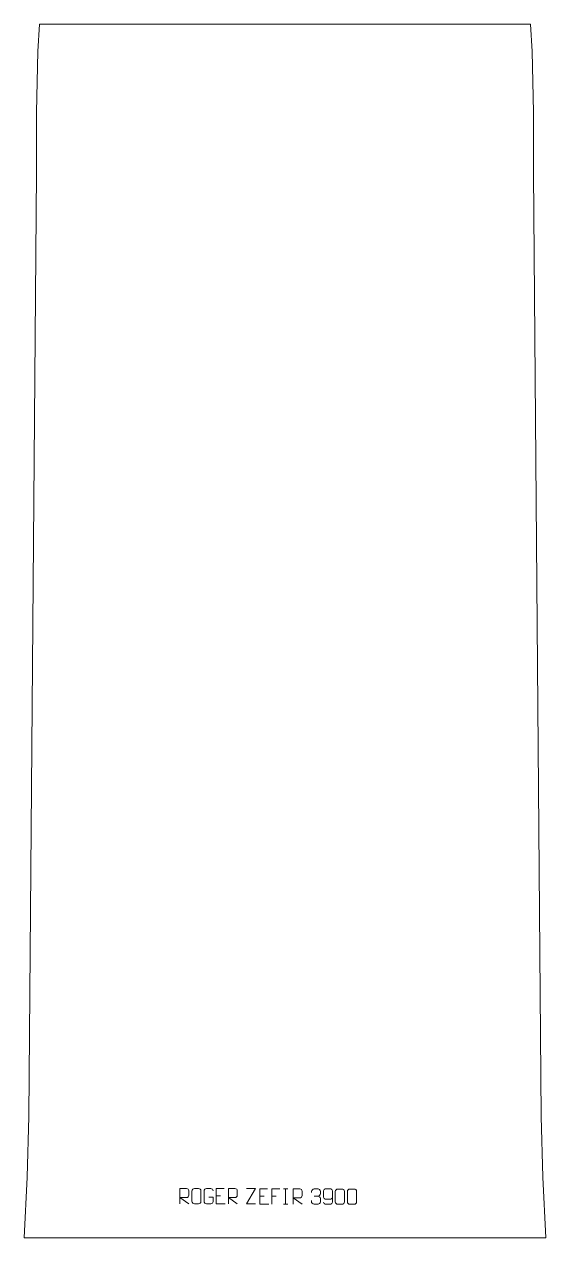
# Model space of a CAD drawing. Header units: millimetres. Extents: x -430 to 430, y -1327 to 672.
import ezdxf

# ---------------------------------------------------------------- set-up
doc = ezdxf.new("R2010")
doc.units = ezdxf.units.MM
doc.header["$MEASUREMENT"] = 0
doc.layers.add('layer 1', color=7, linetype='Continuous')

msp = doc.modelspace()

# ---------------------------------------------------------------- linework, layer by layer
at = {"layer": 'layer 1', "color": 242, "lineweight": 9}
msp.add_open_spline([(407.4995, 627.4996), (407.4995, 627.4996), (409.9999, 527.5004), (409.9999, 527.5004), (409.9999, 527.5004), (409.9999, 527.5004), (409.9999, 427.5), (409.9999, 427.5), (409.9999, 427.5), (409.9999, 427.5), (422.4999, -1127.499), (422.4999, -1127.499), (422.4999, -1127.499), (422.4999, -1127.499), (425.0003, -1227.4991), (425.0003, -1227.4991), (425.0003, -1227.4991), (425.0003, -1227.4991), (429.9998, -1327.4994), (429.9998, -1327.4994), (429.9998, -1327.4994), (429.9998, -1327.4994), (-429.9998, -1327.4994), (-429.9998, -1327.4994), (-429.9998, -1327.4994), (-429.9998, -1327.4994), (-424.9994, -1227.4991), (-424.9994, -1227.4991), (-424.9994, -1227.4991), (-424.9994, -1227.4991), (-422.499, -1127.499), (-422.499, -1127.499), (-422.499, -1127.499), (-422.499, -1127.499), (-409.999, 427.5), (-409.999, 427.5), (-409.999, 427.5), (-409.999, 427.5), (-409.999, 527.5004), (-409.999, 527.5004), (-409.999, 527.5004), (-409.999, 527.5004), (-407.4998, 627.4996), (-407.4998, 627.4996), (-407.4998, 627.4996), (-407.4998, 627.4996), (-405.025, 672.4998), (-405.025, 672.4998), (-405.025, 672.4998), (-405.025, 672.4998), (405.0247, 672.4998), (405.0247, 672.4998), (405.0247, 672.4998), (405.0247, 672.4998), (407.4995, 627.4996), (407.4995, 627.4996)], degree=3, knots=[0, 0, 0, 0, 0.066666667, 0.066666667, 0.066666667, 0.066666667, 0.133333333, 0.133333333, 0.133333333, 0.133333333, 0.2, 0.2, 0.2, 0.2, 0.266666667, 0.266666667, 0.266666667, 0.266666667, 0.333333333, 0.333333333, 0.333333333, 0.333333333, 0.4, 0.4, 0.4, 0.4, 0.466666667, 0.466666667, 0.466666667, 0.466666667, 0.533333333, 0.533333333, 0.533333333, 0.533333333, 0.6, 0.6, 0.6, 0.6, 0.666666667, 0.666666667, 0.666666667, 0.666666667, 0.733333333, 0.733333333, 0.733333333, 0.733333333, 0.8, 0.8, 0.8, 0.8, 0.866666667, 0.866666667, 0.866666667, 0.866666667, 1, 1, 1, 1], dxfattribs=at)
at = {"layer": 'layer 1', "color": 250, "lineweight": 9}
for points, knots in [([(-173.3009, -1271.457), (-173.3009, -1271.457), (-173.3009, -1246.5035), (-173.3009, -1246.5035), (-173.3009, -1246.5035), (-169.7061, -1246.5035), (-166.1106, -1246.5035), (-162.5154, -1246.5035), (-162.5154, -1246.5035), (-160.1901, -1246.5412), (-158.6328, -1248.0312), (-158.6369, -1250.3976), (-158.6369, -1250.3976), (-158.6373, -1252.4331), (-158.6373, -1255.4925), (-158.6369, -1257.5285), (-158.6369, -1257.5285), (-158.6434, -1259.404), (-160.4557, -1261.3458), (-162.4652, -1261.3649), (-162.4652, -1261.3649), (-162.4652, -1261.3649), (-173.3009, -1261.3649), (-173.3009, -1261.3649), (-173.3009, -1261.3649), (-173.3009, -1261.3649), (-158.6462, -1271.457), (-158.6462, -1271.457)], [0, 0, 0, 0, 0.125, 0.125, 0.125, 0.125, 0.25, 0.25, 0.25, 0.25, 0.375, 0.375, 0.375, 0.375, 0.5, 0.5, 0.5, 0.5, 0.625, 0.625, 0.625, 0.625, 0.75, 0.75, 0.75, 0.75, 1, 1, 1, 1]), ([(-149.4885, -1246.5038), (-147.1628, -1246.5038), (-144.8367, -1246.5038), (-142.5106, -1246.5038), (-142.5106, -1246.5038), (-140.564, -1246.4682), (-138.5726, -1247.9598), (-138.5459, -1250.3974), (-138.5459, -1250.3974), (-138.5463, -1256.1443), (-138.5463, -1261.8916), (-138.5459, -1267.6393), (-138.5459, -1267.6393), (-138.6857, -1269.9627), (-140.3629, -1271.4423), (-142.5106, -1271.4531), (-142.5106, -1271.4531), (-144.8425, -1271.4527), (-147.1744, -1271.4527), (-149.5059, -1271.4531), (-149.5059, -1271.4531), (-151.4309, -1271.5585), (-153.403, -1269.674), (-153.3918, -1267.6567), (-153.3918, -1267.6567), (-153.3915, -1261.8866), (-153.3915, -1256.1169), (-153.3918, -1250.3476), (-153.3918, -1250.3476), (-153.3876, -1248.2095), (-151.6409, -1246.4903), (-149.4885, -1246.5038)], [0, 0, 0, 0, 0.111111111, 0.111111111, 0.111111111, 0.111111111, 0.222222222, 0.222222222, 0.222222222, 0.222222222, 0.333333333, 0.333333333, 0.333333333, 0.333333333, 0.444444444, 0.444444444, 0.444444444, 0.444444444, 0.555555556, 0.555555556, 0.555555556, 0.555555556, 0.666666667, 0.666666667, 0.666666667, 0.666666667, 0.777777778, 0.777777778, 0.777777778, 0.777777778, 1, 1, 1, 1]), ([(-125.714, -1260.4713), (-125.714, -1260.4713), (-118.5459, -1260.4713), (-118.5459, -1260.4713), (-118.5459, -1260.4713), (-118.5459, -1260.4713), (-118.5459, -1267.6394), (-118.5459, -1267.6394), (-118.5459, -1267.6394), (-118.6856, -1269.9628), (-120.3628, -1271.4424), (-122.5106, -1271.4532), (-122.5106, -1271.4532), (-124.8424, -1271.4528), (-127.1744, -1271.4528), (-129.5059, -1271.4532), (-129.5059, -1271.4532), (-131.4308, -1271.5586), (-133.403, -1269.6741), (-133.3918, -1267.6568), (-133.3918, -1267.6568), (-133.3914, -1261.8867), (-133.3914, -1256.117), (-133.3918, -1250.3477), (-133.3918, -1250.3477), (-133.3876, -1248.2096), (-131.6408, -1246.4904), (-129.4885, -1246.5038), (-129.4885, -1246.5038), (-127.1628, -1246.5038), (-124.8367, -1246.5038), (-122.5106, -1246.5038), (-122.5106, -1246.5038), (-120.5639, -1246.4684), (-118.5725, -1247.9599), (-118.5459, -1250.3976)], [0, 0, 0, 0, 0.1, 0.1, 0.1, 0.1, 0.2, 0.2, 0.2, 0.2, 0.3, 0.3, 0.3, 0.3, 0.4, 0.4, 0.4, 0.4, 0.5, 0.5, 0.5, 0.5, 0.6, 0.6, 0.6, 0.6, 0.7, 0.7, 0.7, 0.7, 0.8, 0.8, 0.8, 0.8, 1, 1, 1, 1]), ([(-100.5279, -1246.5035), (-100.5279, -1246.5035), (-113.4018, -1246.5035), (-113.4018, -1246.5035), (-113.4018, -1246.5035), (-113.4018, -1246.5035), (-113.4018, -1271.4571), (-113.4018, -1271.4571), (-113.4018, -1271.4571), (-113.4018, -1271.4571), (-98.536, -1271.4571), (-98.536, -1271.4571)], [0, 0, 0, 0, 0.25, 0.25, 0.25, 0.25, 0.5, 0.5, 0.5, 0.5, 1, 1, 1, 1]), ([(-93.3009, -1271.457), (-93.3009, -1271.457), (-93.3009, -1246.5035), (-93.3009, -1246.5035), (-93.3009, -1246.5035), (-89.7061, -1246.5035), (-86.1106, -1246.5035), (-82.5154, -1246.5035), (-82.5154, -1246.5035), (-80.1901, -1246.5412), (-78.6328, -1248.0312), (-78.6369, -1250.3976), (-78.6369, -1250.3976), (-78.6373, -1252.4331), (-78.6373, -1255.4925), (-78.6369, -1257.5285), (-78.6369, -1257.5285), (-78.6434, -1259.404), (-80.4557, -1261.3458), (-82.4652, -1261.3649), (-82.4652, -1261.3649), (-82.4652, -1261.3649), (-93.3009, -1261.3649), (-93.3009, -1261.3649), (-93.3009, -1261.3649), (-93.3009, -1261.3649), (-78.6462, -1271.457), (-78.6462, -1271.457)], [0, 0, 0, 0, 0.125, 0.125, 0.125, 0.125, 0.25, 0.25, 0.25, 0.25, 0.375, 0.375, 0.375, 0.375, 0.5, 0.5, 0.5, 0.5, 0.625, 0.625, 0.625, 0.625, 0.75, 0.75, 0.75, 0.75, 1, 1, 1, 1]), ([(-48.6714, -1271.459), (-48.6714, -1271.459), (-63.2904, -1271.459), (-63.2904, -1271.459), (-63.2904, -1271.459), (-63.2904, -1271.459), (-48.6471, -1246.5016), (-48.6471, -1246.5016), (-48.6471, -1246.5016), (-48.6471, -1246.5016), (-63.2904, -1246.5016), (-63.2904, -1246.5016)], [0, 0, 0, 0, 0.25, 0.25, 0.25, 0.25, 0.5, 0.5, 0.5, 0.5, 1, 1, 1, 1]), ([(-28.6789, -1247.1006), (-28.6789, -1247.1006), (-41.5528, -1247.1006), (-41.5528, -1247.1006), (-41.5528, -1247.1006), (-41.5528, -1247.1006), (-41.5528, -1272.0542), (-41.5528, -1272.0542), (-41.5528, -1272.0542), (-41.5528, -1272.0542), (-26.687, -1272.0542), (-26.687, -1272.0542)], [0, 0, 0, 0, 0.25, 0.25, 0.25, 0.25, 0.5, 0.5, 0.5, 0.5, 1, 1, 1, 1]), ([(-8.6788, -1247.1006), (-8.6788, -1247.1006), (-21.5528, -1247.1006), (-21.5528, -1247.1006), (-21.5528, -1247.1006), (-21.5528, -1247.1006), (-21.5528, -1272.0542), (-21.5528, -1272.0542)], [0, 0, 0, 0, 0.333333333, 0.333333333, 0.333333333, 0.333333333, 1, 1, 1, 1]), ([(13.5522, -1272.0541), (13.5522, -1272.0541), (13.5522, -1247.1006), (13.5522, -1247.1006), (13.5522, -1247.1006), (17.147, -1247.1006), (20.7425, -1247.1006), (24.3377, -1247.1006), (24.3377, -1247.1006), (26.663, -1247.1383), (28.2203, -1248.6283), (28.2162, -1250.9947), (28.2162, -1250.9947), (28.2158, -1253.0302), (28.2158, -1256.0896), (28.2162, -1258.1256), (28.2162, -1258.1256), (28.2097, -1260.0011), (26.3974, -1261.9429), (24.3879, -1261.962), (24.3879, -1261.962), (24.3879, -1261.962), (13.5522, -1261.962), (13.5522, -1261.962), (13.5522, -1261.962), (13.5522, -1261.962), (28.2069, -1272.0541), (28.2069, -1272.0541)], [0, 0, 0, 0, 0.125, 0.125, 0.125, 0.125, 0.25, 0.25, 0.25, 0.25, 0.375, 0.375, 0.375, 0.375, 0.5, 0.5, 0.5, 0.5, 0.625, 0.625, 0.625, 0.625, 0.75, 0.75, 0.75, 0.75, 1, 1, 1, 1]), ([(43.537, -1252.7953), (43.537, -1252.7953), (43.537, -1250.9381), (43.537, -1250.9381), (43.537, -1250.9381), (43.5227, -1249.1962), (46.1872, -1247.0781), (48.2463, -1247.1008), (48.2463, -1247.1008), (50.3104, -1247.1008), (52.3744, -1247.1008), (54.4381, -1247.1008), (54.4381, -1247.1008), (56.6326, -1247.092), (58.2309, -1248.9388), (58.2753, -1250.8509), (58.2753, -1250.8509), (58.2749, -1252.286), (58.2749, -1253.7211), (58.2753, -1255.1566), (58.2753, -1255.1566), (58.2267, -1256.8101), (56.6241, -1259.0401), (54.4258, -1259.0301), (54.4258, -1259.0301), (56.6295, -1259.0413), (58.2375, -1260.8445), (58.2915, -1262.904), (58.2915, -1262.904), (58.2911, -1264.6887), (58.2911, -1266.4734), (58.2915, -1268.2585), (58.2915, -1268.2585), (58.3016, -1270.3199), (56.2467, -1272.083), (54.4258, -1272.0749), (54.4258, -1272.0749), (52.3605, -1272.0746), (50.2953, -1272.0746), (48.2297, -1272.0749), (48.2297, -1272.0749), (46.0611, -1272.0634), (43.5301, -1269.6632), (43.5115, -1268.2014), (43.5115, -1268.2014), (43.5115, -1268.2014), (43.5115, -1266.2928), (43.5115, -1266.2928)], [0, 0, 0, 0, 0.076923077, 0.076923077, 0.076923077, 0.076923077, 0.153846154, 0.153846154, 0.153846154, 0.153846154, 0.230769231, 0.230769231, 0.230769231, 0.230769231, 0.307692308, 0.307692308, 0.307692308, 0.307692308, 0.384615385, 0.384615385, 0.384615385, 0.384615385, 0.461538462, 0.461538462, 0.461538462, 0.461538462, 0.538461538, 0.538461538, 0.538461538, 0.538461538, 0.615384615, 0.615384615, 0.615384615, 0.615384615, 0.692307692, 0.692307692, 0.692307692, 0.692307692, 0.769230769, 0.769230769, 0.769230769, 0.769230769, 0.846153846, 0.846153846, 0.846153846, 0.846153846, 1, 1, 1, 1]), ([(63.4716, -1269.1285), (63.4957, -1270.468), (64.8519, -1272.1213), (66.4238, -1272.0869), (66.4238, -1272.0869), (69.4086, -1272.0866), (72.3938, -1272.0866), (75.3792, -1272.0869), (75.3792, -1272.0869), (76.5983, -1272.1019), (78.3265, -1270.6643), (78.3315, -1269.1285), (78.3315, -1269.1285), (78.3312, -1262.7681), (78.3312, -1256.4073), (78.3315, -1250.0465), (78.3315, -1250.0465), (78.3268, -1248.8836), (76.5983, -1247.1125), (75.3792, -1247.0881), (75.3792, -1247.0881), (72.3938, -1247.0884), (69.4086, -1247.0884), (66.4238, -1247.0881), (66.4238, -1247.0881), (65.1457, -1247.1319), (63.476, -1248.7464), (63.4716, -1250.0465), (63.4716, -1250.0465), (63.4716, -1253.6299), (63.4716, -1257.2129), (63.4716, -1260.7957), (63.4716, -1260.7957), (63.5101, -1262.2739), (65.0928, -1263.7068), (66.4238, -1263.7047), (66.4238, -1263.7047), (69.4086, -1263.705), (72.3938, -1263.705), (75.3792, -1263.7047), (75.3792, -1263.7047), (76.7087, -1263.7097), (78.3517, -1262.2025), (78.31, -1260.7739)], [0, 0, 0, 0, 0.083333333, 0.083333333, 0.083333333, 0.083333333, 0.166666667, 0.166666667, 0.166666667, 0.166666667, 0.25, 0.25, 0.25, 0.25, 0.333333333, 0.333333333, 0.333333333, 0.333333333, 0.416666667, 0.416666667, 0.416666667, 0.416666667, 0.5, 0.5, 0.5, 0.5, 0.583333333, 0.583333333, 0.583333333, 0.583333333, 0.666666667, 0.666666667, 0.666666667, 0.666666667, 0.75, 0.75, 0.75, 0.75, 0.833333333, 0.833333333, 0.833333333, 0.833333333, 1, 1, 1, 1]), ([(86.9384, -1247.2247), (89.3045, -1247.2247), (91.671, -1247.2247), (94.0375, -1247.2247), (94.0375, -1247.2247), (96.018, -1247.1891), (98.044, -1248.6834), (98.0711, -1251.1255), (98.0711, -1251.1255), (98.0707, -1256.8829), (98.0707, -1262.6407), (98.0711, -1268.3989), (98.0711, -1268.3989), (97.929, -1270.7265), (96.2226, -1272.2088), (94.0375, -1272.2196), (94.0375, -1272.2196), (91.6651, -1272.2192), (89.2927, -1272.2192), (86.9207, -1272.2196), (86.9207, -1272.2196), (84.9622, -1272.3252), (82.9558, -1270.4373), (82.9672, -1268.4163), (82.9672, -1268.4163), (82.9676, -1262.6357), (82.9676, -1256.8554), (82.9672, -1251.0756), (82.9672, -1251.0756), (82.9715, -1248.9336), (84.7486, -1247.2111), (86.9384, -1247.2247)], [0, 0, 0, 0, 0.111111111, 0.111111111, 0.111111111, 0.111111111, 0.222222222, 0.222222222, 0.222222222, 0.222222222, 0.333333333, 0.333333333, 0.333333333, 0.333333333, 0.444444444, 0.444444444, 0.444444444, 0.444444444, 0.555555556, 0.555555556, 0.555555556, 0.555555556, 0.666666667, 0.666666667, 0.666666667, 0.666666667, 0.777777778, 0.777777778, 0.777777778, 0.777777778, 1, 1, 1, 1]), ([(106.9384, -1247.2247), (109.3045, -1247.2247), (111.671, -1247.2247), (114.0375, -1247.2247), (114.0375, -1247.2247), (116.018, -1247.1891), (118.044, -1248.6834), (118.0711, -1251.1255), (118.0711, -1251.1255), (118.0707, -1256.8829), (118.0707, -1262.6407), (118.0711, -1268.3989), (118.0711, -1268.3989), (117.929, -1270.7265), (116.2226, -1272.2088), (114.0375, -1272.2196), (114.0375, -1272.2196), (111.6651, -1272.2192), (109.2927, -1272.2192), (106.9207, -1272.2196), (106.9207, -1272.2196), (104.9622, -1272.3252), (102.9558, -1270.4373), (102.9672, -1268.4163), (102.9672, -1268.4163), (102.9676, -1262.6357), (102.9676, -1256.8554), (102.9672, -1251.0756), (102.9672, -1251.0756), (102.9715, -1248.9336), (104.7486, -1247.2111), (106.9384, -1247.2247)], [0, 0, 0, 0, 0.111111111, 0.111111111, 0.111111111, 0.111111111, 0.222222222, 0.222222222, 0.222222222, 0.222222222, 0.333333333, 0.333333333, 0.333333333, 0.333333333, 0.444444444, 0.444444444, 0.444444444, 0.444444444, 0.555555556, 0.555555556, 0.555555556, 0.555555556, 0.666666667, 0.666666667, 0.666666667, 0.666666667, 0.777777778, 0.777777778, 0.777777778, 0.777777778, 1, 1, 1, 1])]:
    msp.add_open_spline(points, degree=3, knots=knots, dxfattribs=at)
for points in [[(-113.4018, -1258.3832), (-113.4018, -1258.3832), (-106.2337, -1258.3832), (-106.2337, -1258.3832)], [(-41.5528, -1258.9803), (-41.5528, -1258.9803), (-34.3847, -1258.9803), (-34.3847, -1258.9803)], [(-21.5528, -1258.9803), (-21.5528, -1258.9803), (-14.3847, -1258.9803), (-14.3847, -1258.9803)], [(-2.6999, -1247.1006), (-2.6999, -1247.1006), (4.4682, -1247.1006), (4.4682, -1247.1006)], [(0.8841, -1247.1006), (0.8841, -1247.1006), (0.8841, -1272.0541), (0.8841, -1272.0541)], [(48.2467, -1259.0405), (48.2467, -1259.0405), (54.4431, -1259.0405), (54.4431, -1259.0405)], [(-2.6999, -1272.0541), (-2.6999, -1272.0541), (4.4682, -1272.0541), (4.4682, -1272.0541)]]:
    msp.add_open_spline(points, degree=3, dxfattribs=at)

doc.saveas('drawing.dxf')
